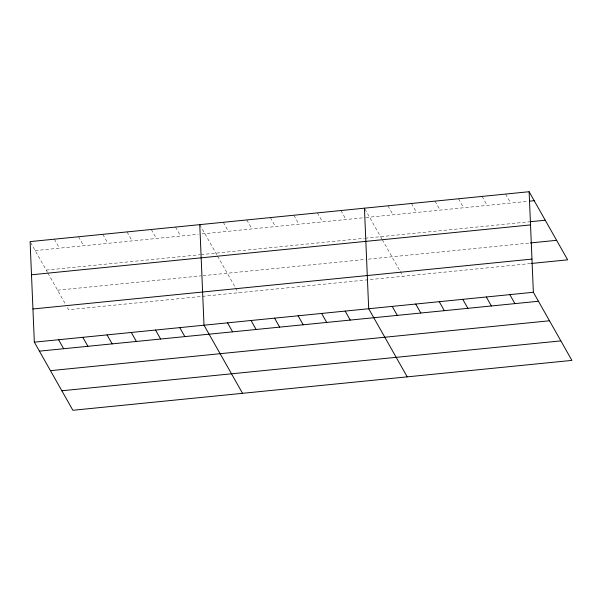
<?xml version="1.0" encoding="UTF-8"?>
<svg xmlns="http://www.w3.org/2000/svg" width="602" height="602" viewBox="0 0 602 602"><rect width="100%" height="100%" fill="white"/><g stroke="black" fill="none" stroke-linecap="round" stroke-linejoin="round"><path stroke-width="0.45" stroke-dasharray="3.01 2.26" d="M35.179 250.59L198.321 234.283M202.054 233.907L365 217.615M365.911 217.525L527.871 201.339M46.226 270.102L200.045 254.721M200.978 254.631L364.278 238.309M365.188 238.219L528.955 221.845M57.596 290.202L201.166 275.851M203.024 275.671L365.7 259.409M368.416 259.138L529.474 243.035M530.565 263.541L68.636 309.721L66.34 305.65M505.597 194.07L510.677 203.055M482.074 196.425L487.153 205.41M458.543 198.773L463.63 207.758M435.02 201.128L440.107 210.113M411.497 203.476L416.576 212.461M387.974 205.831L393.053 214.816M364.91 208.999L381.834 238.911M382.255 239.656L399.299 269.794M400.225 271.419L402.979 276.295M340.92 210.534L346 219.519M317.397 212.882L322.476 221.867M293.866 215.238L298.953 224.222M270.343 217.585L275.43 226.57M246.82 219.941L251.899 228.926M223.289 222.288L228.376 231.273M199.766 224.644L217.156 255.376M217.578 256.121L234.622 286.251M235.548 287.876L238.302 292.76M175.528 227.067L180.615 236.052M151.29 229.49L156.377 238.475M127.052 231.913L132.139 240.898M102.814 234.336L107.901 243.321M78.576 236.759L83.663 245.744M54.338 239.182L59.417 248.167M30.559 242.418L47.49 272.337M47.912 273.082L65.874 304.838"/><path stroke-width="0.9" d="M529.12 191.722L30.1 241.605L34.337 342.162L72.88 410.278L571.9 360.395L533.364 292.279L529.12 191.722L567.663 259.838L531.468 263.45M529.685 201.158L534.207 200.707M529.865 221.754L545.246 220.219M31.5 274.79L530.52 224.907M530.377 242.945L556.617 240.326M32.944 308.976L531.965 259.093M34.337 342.162L533.364 292.279M39.423 351.147L538.444 301.263M50.463 370.659L549.483 320.776M61.84 390.766L560.861 340.882M509.834 294.634L514.921 303.619M486.311 296.982L491.398 305.966M462.787 299.337L467.867 308.322M439.264 301.685L444.344 310.67M415.734 304.04L420.821 313.025M392.211 306.388L397.29 315.373M407.223 376.86L368.687 308.743L364.443 208.179M345.157 311.091L350.244 320.076M321.634 313.446L326.72 322.431M298.11 315.794L303.19 324.779M274.587 318.149L279.667 327.134M251.057 320.505L256.143 329.482M227.533 322.853L232.613 331.837M242.546 393.317L204.01 325.208L199.766 224.644M179.772 327.631L184.852 336.608M155.534 330.046L160.614 339.031M131.296 332.47L136.376 341.454M107.058 334.893L112.138 343.877M82.82 337.316L87.9 346.3M58.582 339.739L63.661 348.724"/></g></svg>
